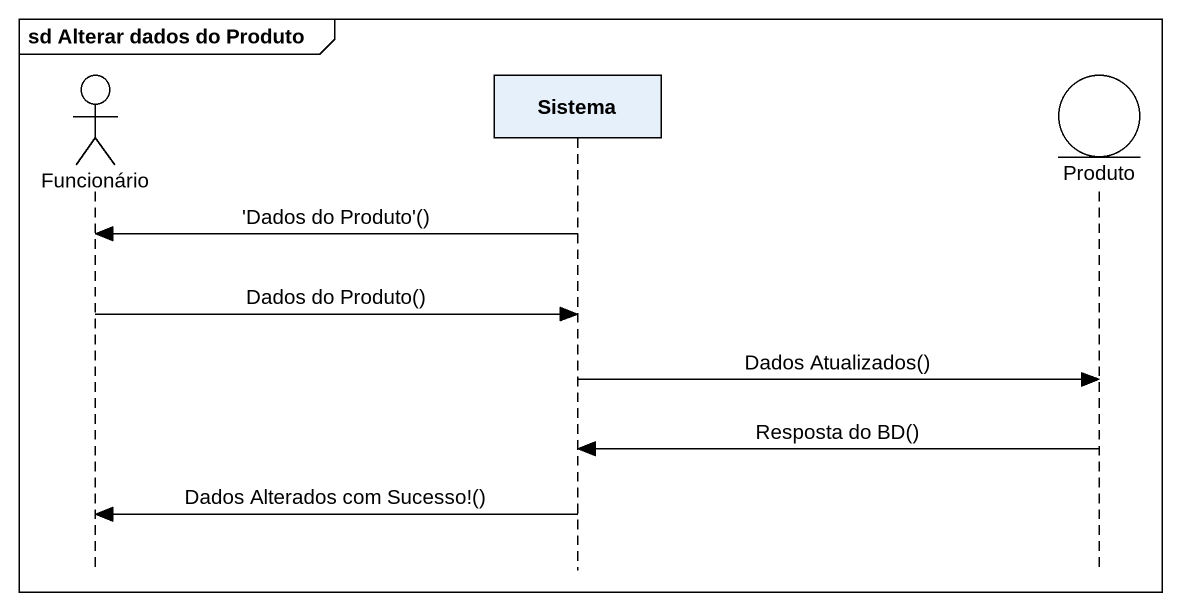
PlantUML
@startuml
mainframe sd Alterar dados do Produto
hide footbox
actor Funcionário
participant Sistema
entity Produto

Sistema -> Funcionário : 'Dados do Produto'()
Funcionário -> Sistema : Dados do Produto()
Sistema -> Produto : Dados Atualizados()
Produto -> Sistema : Resposta do BD()
Sistema -> Funcionário : Dados Alterados com Sucesso!()
@enduml
